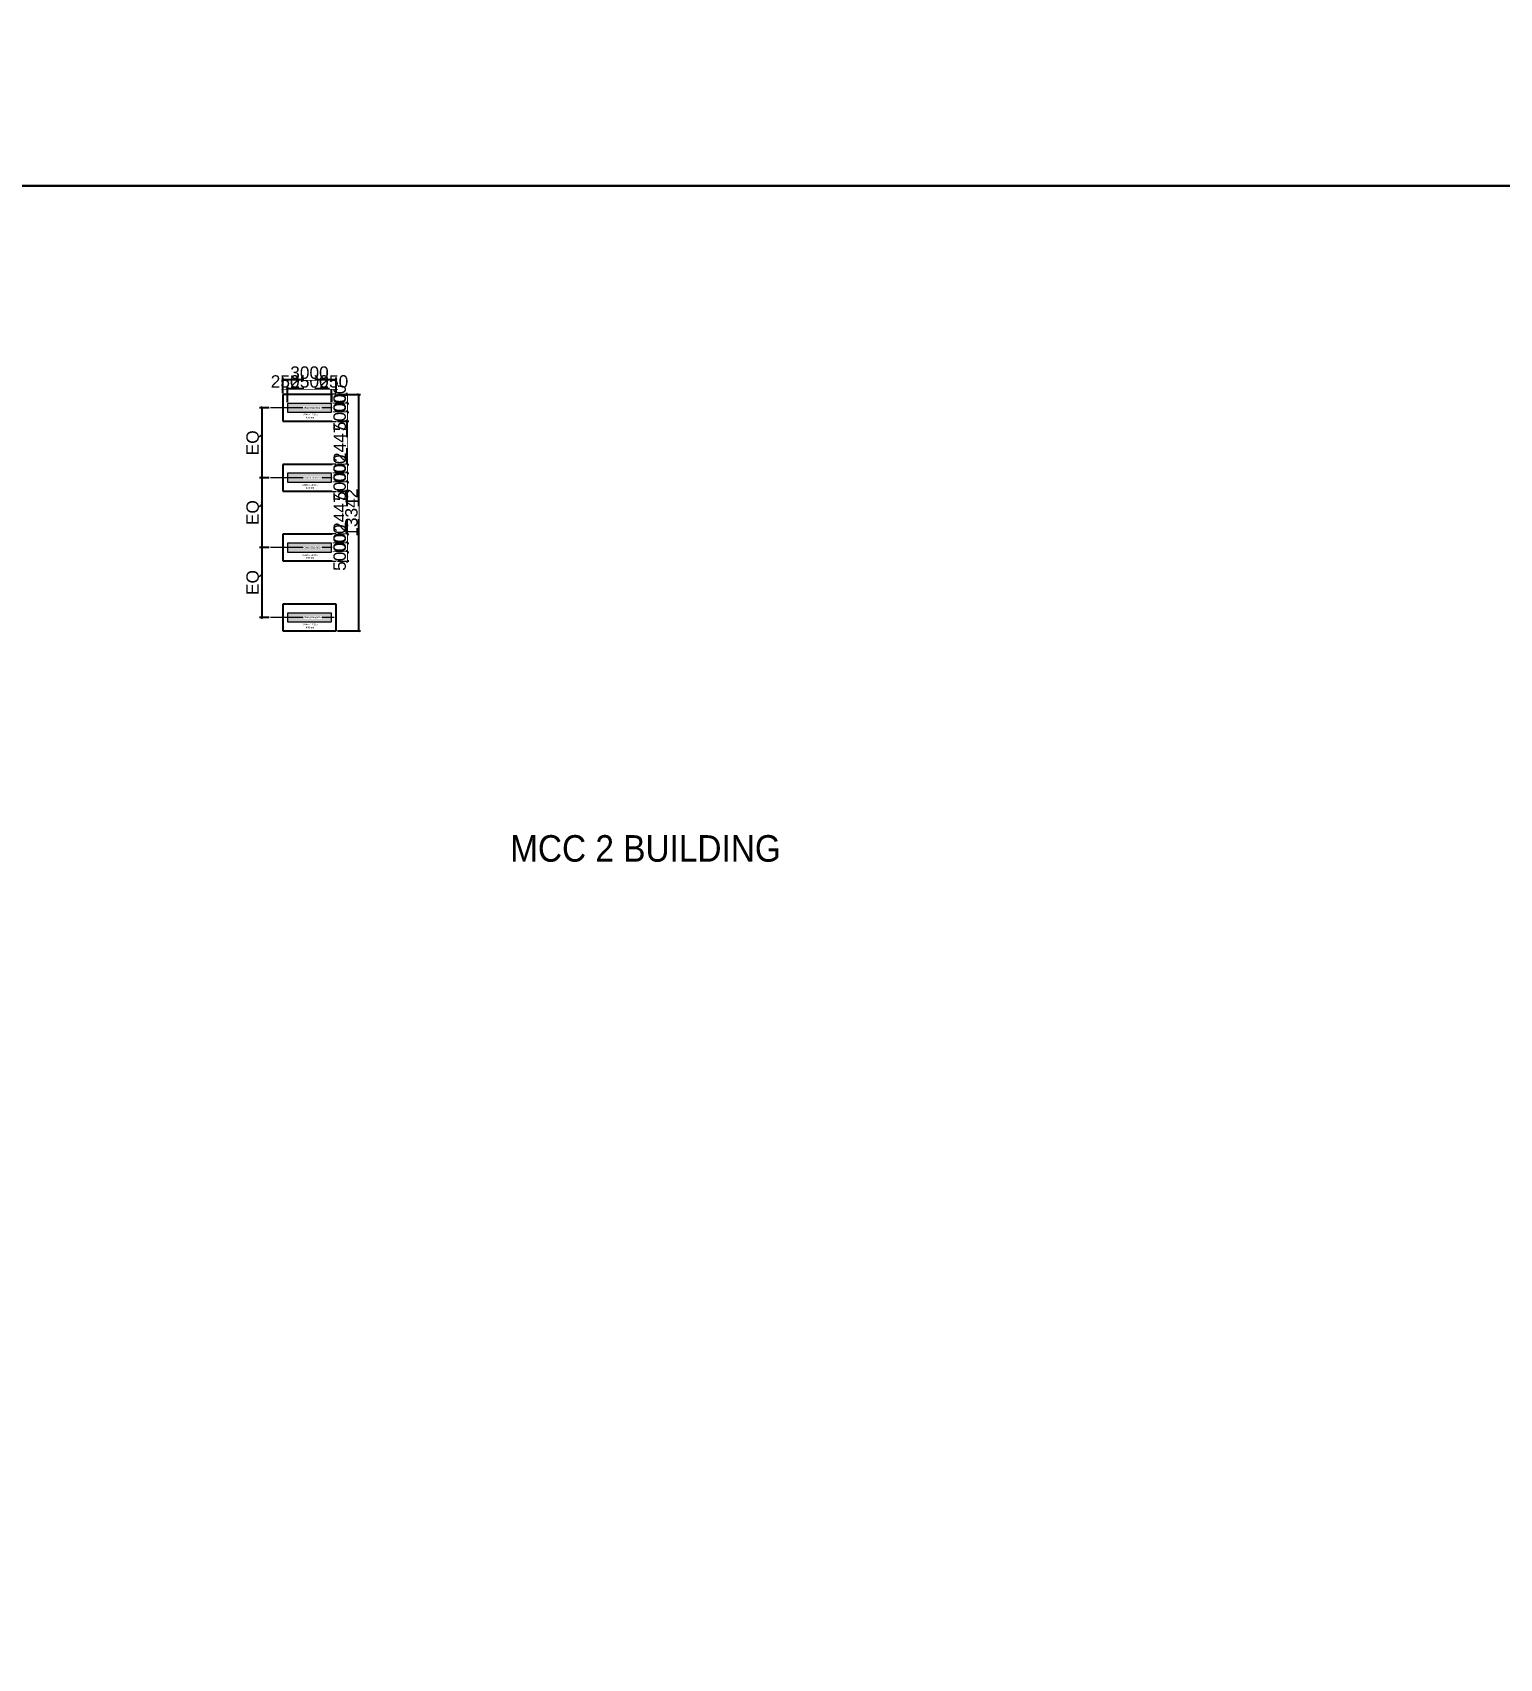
# Model space of a CAD drawing. Header units: millimetres. Extents: x 14826 to 891005, y -311366 to 56117.
# Drawn here: x 252532 to 335421, y -219495 to -127624 of the extents above; entities that cross this region are included whole.
import ezdxf

# ---------------------------------------------------------------- set-up
doc = ezdxf.new("R2010")
doc.units = ezdxf.units.MM
doc.linetypes.add('CENTER', pattern=[50.8, 31.75, -6.35, 6.35, -6.35])
doc.linetypes.add('Dash', pattern=[6.35, 3.175, -3.175])
for name, color, linetype, lineweight in [('A-ANNO-DIMS', 7, 'Continuous', 9), ('A-DETL-CNTR', 7, 'CENTER', 18), ('G-ANNO-TEXT', 7, 'Continuous', 9), ('S-COLS', 7, 'Continuous', 9), ('S-COLS-IDEN', 7, 'Continuous', 9), ('S-FNDN', 7, 'Continuous', 9), ('S-FNDN-IDEN', 7, 'Continuous', 9)]:
    doc.layers.add(name, color=color, linetype=linetype, lineweight=lineweight)
doc.styles.add('Arial Narrow', font='ARIALN.TTF', dxfattribs={"height": 100})
doc.styles.add('Arial_2', font='arial.ttf', dxfattribs={"height": 0.18})
doc.styles.add('Arial_3', font='arial.ttf', dxfattribs={"height": 700})
doc.styles.add('Arial_4', font='arial.ttf', dxfattribs={"width": 0.9, "height": 700})
doc.dimstyles.new('Greene_Arch_tick_-_2_5mm_Arial_1', dxfattribs={"dimscale": 304.8, "dimtxt": 127.532425, "dimasz": 0.328084, "dimexe": 0.393701, "dimexo": 0.246063, "dimgap": 0.123031, "dimtad": 1, "dimdec": 0, "dimzin": 0, "dimdsep": 46, "dimtxsty": 'Arial_3', "dimblk1": 'OBLIQUE', "dimblk2": 'OBLIQUE', "dimsah": 1, "dimcen": 0.09, "dimazin": 0, "dimtfac": 1, "dimtdec": 4, "dimtix": 1, "dimtmove": 0, "dimatfit": 3, "dimfxl": 1, "dimtvp": 1, "dimtfill": 1, "dimtolj": 1, "dimtzin": 0, "dimarcsym": 2})

# ---------------------------------------------------------------- blocks, each defined once
blk = doc.blocks.new('M_Footing-Rectangular - 1800 x 1200 x 450mm-1744-MCC 2')
at = {"layer": 'S-FNDN', "lineweight": 25}
for p, q in [((1500, 750), (-1500, 750)), ((-1500, 750), (-1500, -750)), ((1500, -750), (1500, 750)), ((-1500, -750), (1500, -750))]:
    blk.add_line(p, q, dxfattribs=at)
blk = doc.blocks.new('Concrete-Rectangular-Column - 2500X500X500-332448-MCC 2')
at = {"layer": 'S-COLS', "linetype": 'Dash', "true_color": 0xc0c0c0}
blk.add_hatch(color=9, dxfattribs=at).paths.add_polyline_path([(-1250, -250), (1250, -250), (1250, 250), (-1250, 250)])
at = {"layer": 'S-COLS'}
for p, q in [((1250, 250), (-1250, 250)), ((-1250, 250), (-1250, -250)), ((1250, -250), (1250, 250)), ((-1250, -250), (1250, -250))]:
    blk.add_line(p, q, dxfattribs=at)
blk = doc.blocks.new('_Oblique')
at = {"color": 0, "linetype": 'ByBlock', "lineweight": -2}
blk.add_line((-0.5, -0.5), (0.5, 0.5), dxfattribs=at)
blk = doc.blocks.new('*D202')
at = {"layer": 'A-ANNO-DIMS', "color": 0, "lineweight": -2, "transparency": 16777216}
for p, q in [((269506, -148583), (270403, -148583)), ((269756, -148083), (270403, -148083)), ((270283, -148083), (270283, -147983)), ((270283, -148083), (270283, -148583)), ((270283, -148583), (270283, -148683))]:
    blk.add_line(p, q, dxfattribs=at)
at = {"layer": 'A-ANNO-DIMS', "color": 0, "lineweight": -2, "transparency": 16777216, "xscale": 99.99999999999999, "yscale": 99.99999999999999, "zscale": 99.99999999999999}
for p, rotation in [((270283, -148083), 270), ((270283, -148583), 90)]:
    blk.add_blockref('_Oblique', p, dxfattribs=dict(at, rotation=rotation))
at = {"layer": 'A-ANNO-DIMS', "color": 0, "transparency": 16777216, "insert": (269889, -148333), "char_height": 700, "width": 346.1, "attachment_point": 5, "rotation": 90, "style": 'Arial_3', "bg_fill": 3, "box_fill_scale": 1.1, "bg_fill_color": 256, "bg_fill_true_color": 13158600, "bg_fill_transparency": 0}
blk.add_mtext('\\A1;500', dxfattribs=at)
at = {"layer": 'Defpoints', "color": 0, "transparency": 16777216}
for p in [(269431, -148583), (269681, -148083), (270283, -148583)]:
    blk.add_point(p, dxfattribs=at)
blk = doc.blocks.new('*D203')
at = {"layer": 'A-ANNO-DIMS', "color": 0, "lineweight": -2, "transparency": 16777216}
for p, q in [((269506, -148583), (270403, -148583)), ((270283, -148583), (270283, -148483)), ((270283, -148583), (270283, -149083)), ((269506, -149083), (270403, -149083)), ((270283, -149083), (270283, -149183))]:
    blk.add_line(p, q, dxfattribs=at)
at = {"layer": 'A-ANNO-DIMS', "color": 0, "lineweight": -2, "transparency": 16777216, "xscale": 99.99999999999999, "yscale": 99.99999999999999, "zscale": 99.99999999999999}
for p, rotation in [((270283, -148583), 270), ((270283, -149083), 90)]:
    blk.add_blockref('_Oblique', p, dxfattribs=dict(at, rotation=rotation))
at = {"layer": 'A-ANNO-DIMS', "color": 0, "transparency": 16777216, "insert": (269889, -148833), "char_height": 700, "width": 346.1, "attachment_point": 5, "rotation": 90, "style": 'Arial_3', "bg_fill": 3, "box_fill_scale": 1.1, "bg_fill_color": 256, "bg_fill_true_color": 13158600, "bg_fill_transparency": 0}
blk.add_mtext('\\A1;500', dxfattribs=at)
at = {"layer": 'Defpoints', "color": 0, "transparency": 16777216}
for p in [(269431, -148583), (269431, -149083), (270283, -149083)]:
    blk.add_point(p, dxfattribs=at)
blk = doc.blocks.new('*D204')
at = {"layer": 'A-ANNO-DIMS', "color": 0, "lineweight": -2, "transparency": 16777216}
for p, q in [((269506, -149083), (270403, -149083)), ((269756, -149583), (270403, -149583)), ((270283, -149083), (270283, -148983)), ((270283, -149083), (270283, -149583)), ((270283, -149583), (270283, -149683))]:
    blk.add_line(p, q, dxfattribs=at)
at = {"layer": 'A-ANNO-DIMS', "color": 0, "lineweight": -2, "transparency": 16777216, "xscale": 99.99999999999999, "yscale": 99.99999999999999, "zscale": 99.99999999999999}
for p, rotation in [((270283, -149083), 270), ((270283, -149583), 90)]:
    blk.add_blockref('_Oblique', p, dxfattribs=dict(at, rotation=rotation))
at = {"layer": 'A-ANNO-DIMS', "color": 0, "transparency": 16777216, "insert": (269889, -149333), "char_height": 700, "width": 346.1, "attachment_point": 5, "rotation": 90, "style": 'Arial_3', "bg_fill": 3, "box_fill_scale": 1.1, "bg_fill_color": 256, "bg_fill_true_color": 13158600, "bg_fill_transparency": 0}
blk.add_mtext('\\A1;500', dxfattribs=at)
at = {"layer": 'Defpoints', "color": 0, "transparency": 16777216}
for p in [(269431, -149083), (269681, -149583), (270283, -149583)]:
    blk.add_point(p, dxfattribs=at)
blk = doc.blocks.new('*D205')
at = {"layer": 'A-ANNO-DIMS', "color": 0, "lineweight": -2, "transparency": 16777216}
for p, q in [((269756, -149583), (270403, -149583)), ((270283, -149583), (270283, -152030)), ((269759, -152030), (270403, -152030))]:
    blk.add_line(p, q, dxfattribs=at)
at = {"layer": 'A-ANNO-DIMS', "color": 0, "lineweight": -2, "transparency": 16777216, "xscale": 99.99999999999999, "yscale": 99.99999999999999, "zscale": 99.99999999999999}
for p, rotation in [((270283, -149583), 90), ((270283, -152030), 270)]:
    blk.add_blockref('_Oblique', p, dxfattribs=dict(at, rotation=rotation))
at = {"layer": 'A-ANNO-DIMS', "color": 0, "transparency": 16777216, "insert": (269895, -150807), "char_height": 700, "width": 461.47, "attachment_point": 5, "rotation": 90, "style": 'Arial_3', "bg_fill": 3, "box_fill_scale": 1.1, "bg_fill_color": 256, "bg_fill_true_color": 13158600, "bg_fill_transparency": 0}
blk.add_mtext('\\A1;2447', dxfattribs=at)
at = {"layer": 'Defpoints', "color": 0, "transparency": 16777216}
for p in [(269681, -149583), (269684, -152030), (270283, -152030)]:
    blk.add_point(p, dxfattribs=at)
blk = doc.blocks.new('*D206')
at = {"layer": 'A-ANNO-DIMS', "color": 0, "lineweight": -2, "transparency": 16777216}
for p, q in [((269759, -152030), (270403, -152030)), ((270283, -152030), (270283, -151930)), ((270283, -152030), (270283, -152530)), ((269509, -152530), (270403, -152530)), ((270283, -152530), (270283, -152630))]:
    blk.add_line(p, q, dxfattribs=at)
at = {"layer": 'A-ANNO-DIMS', "color": 0, "lineweight": -2, "transparency": 16777216, "xscale": 99.99999999999999, "yscale": 99.99999999999999, "zscale": 99.99999999999999}
for p, rotation in [((270283, -152030), 270), ((270283, -152530), 90)]:
    blk.add_blockref('_Oblique', p, dxfattribs=dict(at, rotation=rotation))
at = {"layer": 'A-ANNO-DIMS', "color": 0, "transparency": 16777216, "insert": (269889, -152280), "char_height": 700, "width": 346.1, "attachment_point": 5, "rotation": 90, "style": 'Arial_3', "bg_fill": 3, "box_fill_scale": 1.1, "bg_fill_color": 256, "bg_fill_true_color": 13158600, "bg_fill_transparency": 0}
blk.add_mtext('\\A1;500', dxfattribs=at)
at = {"layer": 'Defpoints', "color": 0, "transparency": 16777216}
for p in [(269684, -152030), (269434, -152530), (270283, -152530)]:
    blk.add_point(p, dxfattribs=at)
blk = doc.blocks.new('*D207')
at = {"layer": 'A-ANNO-DIMS', "color": 0, "lineweight": -2, "transparency": 16777216}
for p, q in [((270283, -152530), (270283, -152430)), ((269509, -152530), (270403, -152530)), ((269509, -153030), (270403, -153030)), ((270283, -152530), (270283, -153030)), ((270283, -153030), (270283, -153130))]:
    blk.add_line(p, q, dxfattribs=at)
at = {"layer": 'A-ANNO-DIMS', "color": 0, "lineweight": -2, "transparency": 16777216, "xscale": 99.99999999999999, "yscale": 99.99999999999999, "zscale": 99.99999999999999}
for p, rotation in [((270283, -152530), 270), ((270283, -153030), 90)]:
    blk.add_blockref('_Oblique', p, dxfattribs=dict(at, rotation=rotation))
at = {"layer": 'A-ANNO-DIMS', "color": 0, "transparency": 16777216, "insert": (269889, -152780), "char_height": 700, "width": 346.1, "attachment_point": 5, "rotation": 90, "style": 'Arial_3', "bg_fill": 3, "box_fill_scale": 1.1, "bg_fill_color": 256, "bg_fill_true_color": 13158600, "bg_fill_transparency": 0}
blk.add_mtext('\\A1;500', dxfattribs=at)
at = {"layer": 'Defpoints', "color": 0, "transparency": 16777216}
for p in [(269434, -152530), (269434, -153030), (270283, -153030)]:
    blk.add_point(p, dxfattribs=at)
blk = doc.blocks.new('*D208')
at = {"layer": 'A-ANNO-DIMS', "color": 0, "lineweight": -2, "transparency": 16777216}
for p, q in [((269509, -153030), (270403, -153030)), ((270283, -153030), (270283, -152930)), ((270283, -153030), (270283, -153530)), ((269759, -153530), (270403, -153530)), ((270283, -153530), (270283, -153630))]:
    blk.add_line(p, q, dxfattribs=at)
at = {"layer": 'A-ANNO-DIMS', "color": 0, "lineweight": -2, "transparency": 16777216, "xscale": 99.99999999999999, "yscale": 99.99999999999999, "zscale": 99.99999999999999}
for p, rotation in [((270283, -153030), 270), ((270283, -153530), 90)]:
    blk.add_blockref('_Oblique', p, dxfattribs=dict(at, rotation=rotation))
at = {"layer": 'A-ANNO-DIMS', "color": 0, "transparency": 16777216, "insert": (269889, -153280), "char_height": 700, "width": 346.1, "attachment_point": 5, "rotation": 90, "style": 'Arial_3', "bg_fill": 3, "box_fill_scale": 1.1, "bg_fill_color": 256, "bg_fill_true_color": 13158600, "bg_fill_transparency": 0}
blk.add_mtext('\\A1;500', dxfattribs=at)
at = {"layer": 'Defpoints', "color": 0, "transparency": 16777216}
for p in [(269434, -153030), (269684, -153530), (270283, -153530)]:
    blk.add_point(p, dxfattribs=at)
blk = doc.blocks.new('*D209')
at = {"layer": 'A-ANNO-DIMS', "color": 0, "lineweight": -2, "transparency": 16777216}
for p, q in [((269759, -153530), (270403, -153530)), ((270283, -153530), (270283, -155978)), ((269759, -155978), (270403, -155978))]:
    blk.add_line(p, q, dxfattribs=at)
at = {"layer": 'A-ANNO-DIMS', "color": 0, "lineweight": -2, "transparency": 16777216, "xscale": 99.99999999999999, "yscale": 99.99999999999999, "zscale": 99.99999999999999}
for p, rotation in [((270283, -153530), 90), ((270283, -155978), 270)]:
    blk.add_blockref('_Oblique', p, dxfattribs=dict(at, rotation=rotation))
at = {"layer": 'A-ANNO-DIMS', "color": 0, "transparency": 16777216, "insert": (269895, -154754), "char_height": 700, "width": 461.47, "attachment_point": 5, "rotation": 90, "style": 'Arial_3', "bg_fill": 3, "box_fill_scale": 1.1, "bg_fill_color": 256, "bg_fill_true_color": 13158600, "bg_fill_transparency": 0}
blk.add_mtext('\\A1;2447', dxfattribs=at)
at = {"layer": 'Defpoints', "color": 0, "transparency": 16777216}
for p in [(269684, -153530), (269684, -155978), (270283, -155978)]:
    blk.add_point(p, dxfattribs=at)
blk = doc.blocks.new('*D210')
at = {"layer": 'A-ANNO-DIMS', "color": 0, "lineweight": -2, "transparency": 16777216}
for p, q in [((269759, -155978), (270403, -155978)), ((270283, -155978), (270283, -155878)), ((270283, -155978), (270283, -156478)), ((269509, -156478), (270403, -156478)), ((270283, -156478), (270283, -156578))]:
    blk.add_line(p, q, dxfattribs=at)
at = {"layer": 'A-ANNO-DIMS', "color": 0, "lineweight": -2, "transparency": 16777216, "xscale": 99.99999999999999, "yscale": 99.99999999999999, "zscale": 99.99999999999999}
for p, rotation in [((270283, -155978), 270), ((270283, -156478), 90)]:
    blk.add_blockref('_Oblique', p, dxfattribs=dict(at, rotation=rotation))
at = {"layer": 'A-ANNO-DIMS', "color": 0, "transparency": 16777216, "insert": (269889, -156228), "char_height": 700, "width": 346.1, "attachment_point": 5, "rotation": 90, "style": 'Arial_3', "bg_fill": 3, "box_fill_scale": 1.1, "bg_fill_color": 256, "bg_fill_true_color": 13158600, "bg_fill_transparency": 0}
blk.add_mtext('\\A1;500', dxfattribs=at)
at = {"layer": 'Defpoints', "color": 0, "transparency": 16777216}
for p in [(269684, -155978), (269434, -156478), (270283, -156478)]:
    blk.add_point(p, dxfattribs=at)
blk = doc.blocks.new('*D211')
at = {"layer": 'A-ANNO-DIMS', "color": 0, "lineweight": -2, "transparency": 16777216}
for p, q in [((269509, -156478), (270403, -156478)), ((269509, -156978), (270403, -156978)), ((270283, -156478), (270283, -156378)), ((270283, -156478), (270283, -156978)), ((270283, -156978), (270283, -157078))]:
    blk.add_line(p, q, dxfattribs=at)
at = {"layer": 'A-ANNO-DIMS', "color": 0, "lineweight": -2, "transparency": 16777216, "xscale": 99.99999999999999, "yscale": 99.99999999999999, "zscale": 99.99999999999999}
for p, rotation in [((270283, -156478), 270), ((270283, -156978), 90)]:
    blk.add_blockref('_Oblique', p, dxfattribs=dict(at, rotation=rotation))
at = {"layer": 'A-ANNO-DIMS', "color": 0, "transparency": 16777216, "insert": (269889, -156728), "char_height": 700, "width": 346.1, "attachment_point": 5, "rotation": 90, "style": 'Arial_3', "bg_fill": 3, "box_fill_scale": 1.1, "bg_fill_color": 256, "bg_fill_true_color": 13158600, "bg_fill_transparency": 0}
blk.add_mtext('\\A1;500', dxfattribs=at)
at = {"layer": 'Defpoints', "color": 0, "transparency": 16777216}
for p in [(269434, -156478), (269434, -156978), (270283, -156978)]:
    blk.add_point(p, dxfattribs=at)
blk = doc.blocks.new('*D212')
at = {"layer": 'A-ANNO-DIMS', "color": 0, "lineweight": -2, "transparency": 16777216}
for p, q in [((269509, -156978), (270403, -156978)), ((270283, -156978), (270283, -156878)), ((270283, -156978), (270283, -157478)), ((269759, -157478), (270403, -157478)), ((270283, -157478), (270283, -157578))]:
    blk.add_line(p, q, dxfattribs=at)
at = {"layer": 'A-ANNO-DIMS', "color": 0, "lineweight": -2, "transparency": 16777216, "xscale": 99.99999999999999, "yscale": 99.99999999999999, "zscale": 99.99999999999999}
for p, rotation in [((270283, -156978), 270), ((270283, -157478), 90)]:
    blk.add_blockref('_Oblique', p, dxfattribs=dict(at, rotation=rotation))
at = {"layer": 'A-ANNO-DIMS', "color": 0, "transparency": 16777216, "insert": (269889, -157228), "char_height": 700, "width": 346.1, "attachment_point": 5, "rotation": 90, "style": 'Arial_3', "bg_fill": 3, "box_fill_scale": 1.1, "bg_fill_color": 256, "bg_fill_true_color": 13158600, "bg_fill_transparency": 0}
blk.add_mtext('\\A1;500', dxfattribs=at)
at = {"layer": 'Defpoints', "color": 0, "transparency": 16777216}
for p in [(269434, -156978), (269684, -157478), (270283, -157478)]:
    blk.add_point(p, dxfattribs=at)
blk = doc.blocks.new('*D213')
at = {"layer": 'A-ANNO-DIMS', "color": 0, "lineweight": -2, "transparency": 16777216}
for p, q in [((269756, -148083), (271069, -148083)), ((270949, -148083), (270949, -161425)), ((269759, -161425), (271069, -161425))]:
    blk.add_line(p, q, dxfattribs=at)
at = {"layer": 'Defpoints', "color": 0, "transparency": 16777216}
for p in [(269681, -148083), (269684, -161425), (270949, -161425)]:
    blk.add_point(p, dxfattribs=at)
at = {"layer": 'A-ANNO-DIMS', "color": 0, "lineweight": -2, "transparency": 16777216, "xscale": 99.99999999999999, "yscale": 99.99999999999999, "zscale": 99.99999999999999}
for p, rotation in [((270949, -148083), 90), ((270949, -161425), 270)]:
    blk.add_blockref('_Oblique', p, dxfattribs=dict(at, rotation=rotation))
at = {"layer": 'A-ANNO-DIMS', "color": 0, "transparency": 16777216, "insert": (270554, -154754), "char_height": 700, "width": 576.84, "attachment_point": 5, "rotation": 90, "style": 'Arial_3', "bg_fill": 3, "box_fill_scale": 1.1, "bg_fill_color": 256, "bg_fill_true_color": 13158600, "bg_fill_transparency": 0}
blk.add_mtext('\\A1;13342', dxfattribs=at)
blk = doc.blocks.new('*D214')
at = {"layer": 'A-ANNO-DIMS', "color": 0, "lineweight": -2, "transparency": 16777216}
for p, q in [((265908, -148833), (265364, -148833)), ((265484, -148833), (265484, -152780)), ((265908, -152780), (265364, -152780))]:
    blk.add_line(p, q, dxfattribs=at)
at = {"layer": 'Defpoints', "color": 0, "transparency": 16777216}
for p in [(265983, -148833), (265484, -152780), (265983, -152780)]:
    blk.add_point(p, dxfattribs=at)
at = {"layer": 'A-ANNO-DIMS', "color": 0, "lineweight": -2, "transparency": 16777216, "xscale": 99.99999999999999, "yscale": 99.99999999999999, "zscale": 99.99999999999999}
for p, rotation in [((265484, -148833), 90), ((265484, -152780), 270)]:
    blk.add_blockref('_Oblique', p, dxfattribs=dict(at, rotation=rotation))
at = {"layer": 'A-ANNO-DIMS', "color": 0, "transparency": 16777216, "insert": (265063, -150807), "char_height": 700, "width": 301.37, "attachment_point": 5, "rotation": 90, "style": 'Arial_3', "bg_fill": 3, "box_fill_scale": 1.1, "bg_fill_color": 256, "bg_fill_true_color": 13158600, "bg_fill_transparency": 0}
blk.add_mtext('\\A1;EQ', dxfattribs=at)
blk = doc.blocks.new('*D215')
at = {"layer": 'A-ANNO-DIMS', "color": 0, "lineweight": -2, "transparency": 16777216}
for p, q in [((265908, -152780), (265364, -152780)), ((265484, -152780), (265484, -156728)), ((265908, -156728), (265364, -156728))]:
    blk.add_line(p, q, dxfattribs=at)
at = {"layer": 'Defpoints', "color": 0, "transparency": 16777216}
for p in [(265983, -152780), (265484, -156728), (265983, -156728)]:
    blk.add_point(p, dxfattribs=at)
at = {"layer": 'A-ANNO-DIMS', "color": 0, "lineweight": -2, "transparency": 16777216, "xscale": 99.99999999999999, "yscale": 99.99999999999999, "zscale": 99.99999999999999}
for p, rotation in [((265484, -152780), 90), ((265484, -156728), 270)]:
    blk.add_blockref('_Oblique', p, dxfattribs=dict(at, rotation=rotation))
at = {"layer": 'A-ANNO-DIMS', "color": 0, "transparency": 16777216, "insert": (265063, -154754), "char_height": 700, "width": 301.37, "attachment_point": 5, "rotation": 90, "style": 'Arial_3', "bg_fill": 3, "box_fill_scale": 1.1, "bg_fill_color": 256, "bg_fill_true_color": 13158600, "bg_fill_transparency": 0}
blk.add_mtext('\\A1;EQ', dxfattribs=at)
blk = doc.blocks.new('*D216')
at = {"layer": 'A-ANNO-DIMS', "color": 0, "lineweight": -2, "transparency": 16777216}
for p, q in [((265908, -156728), (265364, -156728)), ((265484, -156728), (265484, -160675)), ((265908, -160675), (265364, -160675))]:
    blk.add_line(p, q, dxfattribs=at)
at = {"layer": 'Defpoints', "color": 0, "transparency": 16777216}
for p in [(265983, -156728), (265484, -160675), (265983, -160675)]:
    blk.add_point(p, dxfattribs=at)
at = {"layer": 'A-ANNO-DIMS', "color": 0, "lineweight": -2, "transparency": 16777216, "xscale": 99.99999999999999, "yscale": 99.99999999999999, "zscale": 99.99999999999999}
for p, rotation in [((265484, -156728), 90), ((265484, -160675), 270)]:
    blk.add_blockref('_Oblique', p, dxfattribs=dict(at, rotation=rotation))
at = {"layer": 'A-ANNO-DIMS', "color": 0, "transparency": 16777216, "insert": (265063, -158701), "char_height": 700, "width": 301.37, "attachment_point": 5, "rotation": 90, "style": 'Arial_3', "bg_fill": 3, "box_fill_scale": 1.1, "bg_fill_color": 256, "bg_fill_true_color": 13158600, "bg_fill_transparency": 0}
blk.add_mtext('\\A1;EQ', dxfattribs=at)
blk = doc.blocks.new('*D217')
at = {"layer": 'A-ANNO-DIMS', "color": 0, "lineweight": -2, "transparency": 16777216}
for p, q in [((266681, -147738), (266581, -147738)), ((266681, -148008), (266681, -147618)), ((266681, -147738), (266931, -147738)), ((266931, -148508), (266931, -147618)), ((266931, -147738), (267031, -147738))]:
    blk.add_line(p, q, dxfattribs=at)
at = {"layer": 'Defpoints', "color": 0, "transparency": 16777216}
blk.add_point((266931, -148583), dxfattribs=at)
at = {"layer": 'A-ANNO-DIMS', "color": 0, "lineweight": -2, "transparency": 16777216, "xscale": 99.99999999999999, "yscale": 99.99999999999999, "zscale": 99.99999999999999}
blk.add_blockref('_Oblique', (266681, -147738), dxfattribs=at)
at = {"layer": 'A-ANNO-DIMS', "color": 0, "lineweight": -2, "transparency": 16777216, "xscale": 99.99999999999999, "yscale": 99.99999999999999, "zscale": 99.99999999999999, "rotation": 180}
blk.add_blockref('_Oblique', (266931, -147738), dxfattribs=at)
at = {"layer": 'A-ANNO-DIMS', "color": 0, "transparency": 16777216, "insert": (266806, -147343), "char_height": 700, "width": 346.1, "attachment_point": 5, "style": 'Arial_3', "bg_fill": 3, "box_fill_scale": 1.1, "bg_fill_color": 256, "bg_fill_true_color": 13158600, "bg_fill_transparency": 0}
blk.add_mtext('\\A1;250', dxfattribs=at)
at = {"layer": 'Defpoints', "color": 0, "transparency": 16777216}
for p in [(266931, -147738), (266681, -148083)]:
    blk.add_point(p, dxfattribs=at)
blk = doc.blocks.new('*D218')
at = {"layer": 'A-ANNO-DIMS', "color": 0, "lineweight": -2, "transparency": 16777216}
for p, q in [((266931, -148508), (266931, -147618)), ((266931, -147738), (269431, -147738)), ((269431, -148508), (269431, -147618))]:
    blk.add_line(p, q, dxfattribs=at)
at = {"layer": 'Defpoints', "color": 0, "transparency": 16777216}
for p in [(266931, -148583), (269431, -148583)]:
    blk.add_point(p, dxfattribs=at)
at = {"layer": 'A-ANNO-DIMS', "color": 0, "lineweight": -2, "transparency": 16777216, "xscale": 99.99999999999999, "yscale": 99.99999999999999, "zscale": 99.99999999999999, "rotation": 180}
blk.add_blockref('_Oblique', (266931, -147738), dxfattribs=at)
at = {"layer": 'A-ANNO-DIMS', "color": 0, "lineweight": -2, "transparency": 16777216, "xscale": 99.99999999999999, "yscale": 99.99999999999999, "zscale": 99.99999999999999}
blk.add_blockref('_Oblique', (269431, -147738), dxfattribs=at)
at = {"layer": 'A-ANNO-DIMS', "color": 0, "transparency": 16777216, "insert": (268181, -147343), "char_height": 700, "width": 461.47, "attachment_point": 5, "style": 'Arial_3', "bg_fill": 3, "box_fill_scale": 1.1, "bg_fill_color": 256, "bg_fill_true_color": 13158600, "bg_fill_transparency": 0}
blk.add_mtext('\\A1;2500', dxfattribs=at)
at = {"layer": 'Defpoints', "color": 0, "transparency": 16777216}
blk.add_point((269431, -147738), dxfattribs=at)
blk = doc.blocks.new('*D219')
at = {"layer": 'A-ANNO-DIMS', "color": 0, "lineweight": -2, "transparency": 16777216}
for p, q in [((269431, -147738), (269331, -147738)), ((269431, -148508), (269431, -147618)), ((269431, -147738), (269681, -147738)), ((269681, -148008), (269681, -147618)), ((269681, -147738), (269781, -147738))]:
    blk.add_line(p, q, dxfattribs=at)
at = {"layer": 'Defpoints', "color": 0, "transparency": 16777216}
blk.add_point((269431, -148583), dxfattribs=at)
at = {"layer": 'A-ANNO-DIMS', "color": 0, "lineweight": -2, "transparency": 16777216, "xscale": 99.99999999999999, "yscale": 99.99999999999999, "zscale": 99.99999999999999}
blk.add_blockref('_Oblique', (269431, -147738), dxfattribs=at)
at = {"layer": 'A-ANNO-DIMS', "color": 0, "lineweight": -2, "transparency": 16777216, "xscale": 99.99999999999999, "yscale": 99.99999999999999, "zscale": 99.99999999999999, "rotation": 180}
blk.add_blockref('_Oblique', (269681, -147738), dxfattribs=at)
at = {"layer": 'A-ANNO-DIMS', "color": 0, "transparency": 16777216, "insert": (269556, -147343), "char_height": 700, "width": 346.1, "attachment_point": 5, "style": 'Arial_3', "bg_fill": 3, "box_fill_scale": 1.1, "bg_fill_color": 256, "bg_fill_true_color": 13158600, "bg_fill_transparency": 0}
blk.add_mtext('\\A1;250', dxfattribs=at)
at = {"layer": 'Defpoints', "color": 0, "transparency": 16777216}
for p in [(269681, -147738), (269681, -148083)]:
    blk.add_point(p, dxfattribs=at)
blk = doc.blocks.new('*D220')
at = {"layer": 'A-ANNO-DIMS', "color": 0, "lineweight": -2, "transparency": 16777216}
for p, q in [((266681, -148008), (266681, -147118)), ((266681, -147238), (269681, -147238)), ((269681, -148008), (269681, -147118))]:
    blk.add_line(p, q, dxfattribs=at)
at = {"layer": 'Defpoints', "color": 0, "transparency": 16777216}
for p in [(266681, -148083), (269681, -148083)]:
    blk.add_point(p, dxfattribs=at)
at = {"layer": 'A-ANNO-DIMS', "color": 0, "lineweight": -2, "transparency": 16777216, "xscale": 99.99999999999999, "yscale": 99.99999999999999, "zscale": 99.99999999999999, "rotation": 180}
blk.add_blockref('_Oblique', (266681, -147238), dxfattribs=at)
at = {"layer": 'A-ANNO-DIMS', "color": 0, "lineweight": -2, "transparency": 16777216, "xscale": 99.99999999999999, "yscale": 99.99999999999999, "zscale": 99.99999999999999}
blk.add_blockref('_Oblique', (269681, -147238), dxfattribs=at)
at = {"layer": 'A-ANNO-DIMS', "color": 0, "transparency": 16777216, "insert": (268181, -146843), "char_height": 700, "width": 461.47, "attachment_point": 5, "style": 'Arial_3', "bg_fill": 3, "box_fill_scale": 1.1, "bg_fill_color": 256, "bg_fill_true_color": 13158600, "bg_fill_transparency": 0}
blk.add_mtext('\\A1;3000', dxfattribs=at)
at = {"layer": 'Defpoints', "color": 0, "transparency": 16777216}
blk.add_point((269681, -147238), dxfattribs=at)

msp = doc.modelspace()

# ---------------------------------------------------------------- linework, layer by layer
at = {"color": 1}
msp.add_lwpolyline([(369879.79872, -48744.0032), (239598.53327, -48744.0032), (239598.53327, -136284.53271), (369879.79872, -136284.53271)], close=True, dxfattribs=at)
at = {"layer": 'A-DETL-CNTR'}
for p, q in [((269583.39203, -148833.16927), (265983.39203, -148833.16927)), ((269583.39203, -152780.49193), (265983.39203, -152780.49193)), ((269583.39203, -156727.81458), (265983.39203, -156727.81458)), ((269583.39203, -160675.13724), (265983.39203, -160675.13724))]:
    msp.add_line(p, q, dxfattribs=at)

# ---------------------------------------------------------------- block references
at = {"layer": 'S-COLS'}
for p in [(268180.93453, -148833.16927), (268183.63204, -152780.49193), (268183.63204, -156727.81458), (268183.63204, -160675.13724)]:
    msp.add_blockref('Concrete-Rectangular-Column - 2500X500X500-332448-MCC 2', p, dxfattribs=at)
at = {"layer": 'S-FNDN', "lineweight": 25, "rotation": 180}
for p in [(268180.93453, -148833.16927), (268183.63204, -152780.49193), (268183.63204, -156727.81458), (268183.63204, -160675.13724)]:
    msp.add_blockref('M_Footing-Rectangular - 1800 x 1200 x 450mm-1744-MCC 2', p, dxfattribs=at)

# ---------------------------------------------------------------- texts
at = {"layer": 'S-FNDN-IDEN', "char_height": 100, "attachment_point": 1, "style": 'Arial_2'}
for s, insert, width in [('1800 x 1200 x', (267771.17773, -149160.75009), 1090.295), ('450mm', (267982.84439, -149322.80738), 577.215), ('1800 x 1200 x', (267771.17773, -157098.44393), 1090.295), ('450mm', (267982.84439, -157260.50122), 577.215), ('1800 x 1200 x', (267771.17773, -161023.62719), 1090.295), ('450mm', (267982.84439, -161185.68448), 577.215)]:
    msp.add_mtext(s, dxfattribs=dict(at, insert=insert, width=width))

# ---------------------------------------------------------------- next in the draw order: texts
at = {"layer": 'S-COLS-IDEN', "char_height": 100, "width": 994.0925, "attachment_point": 1, "style": 'Arial Narrow', "bg_fill": 3, "box_fill_scale": 1.25, "bg_fill_color": 256, "bg_fill_true_color": 13158600, "bg_fill_transparency": 0}
for insert in [(267847.98021, -148788.39103), (267850.67773, -152735.71368), (267850.67773, -156683.03634), (267850.67773, -160630.359)]:
    msp.add_mtext('2500X500X500', dxfattribs=dict(at, insert=insert))

# ---------------------------------------------------------------- next in the draw order: dimensions: what is measured, and where the dimension line sits
at = {"layer": 'A-ANNO-DIMS'}
dim = msp.add_linear_dim(base=(270283.43993, -148583.16927), p1=(269680.93453, -148083.16927), p2=(269430.93453, -148583.16927), angle=90, dimstyle='Greene_Arch_tick_-_2_5mm_Arial_1', override={"dimpost": '<>', "dimfxl": 559.016994}, dxfattribs=at)
dim.commit()
dim.dimension.update_dxf_attribs({"geometry": '*D202', "text_midpoint": (269888.53883, -148333.16927)})
dim = msp.add_linear_dim(base=(265484.03059, -152780.49193), p1=(265983.39203, -148833.16927), p2=(265983.39203, -152780.49193), angle=90, text='EQ', dimstyle='Greene_Arch_tick_-_2_5mm_Arial_1', override={"dimpost": '<>', "dimfxl": 3947.322656}, dxfattribs=at)
dim.commit()
dim.dimension.update_dxf_attribs({"geometry": '*D214', "text_midpoint": (265063.10631, -150806.8306)})

# ---------------------------------------------------------------- next in the draw order: texts
at = {"layer": 'S-FNDN-IDEN', "char_height": 100, "attachment_point": 1, "style": 'Arial_2'}
for s, insert, width in [('1800 x 1200 x', (267771.17773, -153139.42499), 1090.295), ('450mm', (267982.84439, -153301.48228), 577.215)]:
    msp.add_mtext(s, dxfattribs=dict(at, insert=insert, width=width))

# ---------------------------------------------------------------- next in the draw order: dimensions: what is measured, and where the dimension line sits
at = {"layer": 'A-ANNO-DIMS'}
dim = msp.add_linear_dim(base=(266930.93453, -147738.39361), p1=(266680.93453, -148083.16927), p2=(266930.93453, -148583.16927), dimstyle='Greene_Arch_tick_-_2_5mm_Arial_1', override={"dimpost": '<>', "dimfxl": 559.016994}, dxfattribs=at)
dim.commit()
dim.dimension.update_dxf_attribs({"geometry": '*D217', "text_midpoint": (266805.93453, -147343.49252)})
dim = msp.add_linear_dim(base=(270283.43993, -149083.16927), p1=(269430.93453, -148583.16927), p2=(269430.93453, -149083.16927), angle=90, dimstyle='Greene_Arch_tick_-_2_5mm_Arial_1', override={"dimpost": '<>', "dimfxl": 500}, dxfattribs=at)
dim.commit()
dim.dimension.update_dxf_attribs({"geometry": '*D203', "text_midpoint": (269888.53883, -148833.16927)})
dim = msp.add_linear_dim(base=(265484.03059, -156727.81458), p1=(265983.39203, -152780.49193), p2=(265983.39203, -156727.81458), angle=90, text='EQ', dimstyle='Greene_Arch_tick_-_2_5mm_Arial_1', override={"dimpost": '<>', "dimfxl": 3947.322656}, dxfattribs=at)
dim.commit()
dim.dimension.update_dxf_attribs({"geometry": '*D215', "text_midpoint": (265063.10631, -154754.15326)})

# ---------------------------------------------------------------- next in the draw order: dimensions: what is measured, and where the dimension line sits
dim = msp.add_linear_dim(base=(270283.43993, -149583.16927), p1=(269430.93453, -149083.16927), p2=(269680.93453, -149583.16927), angle=90, dimstyle='Greene_Arch_tick_-_2_5mm_Arial_1', override={"dimpost": '<>', "dimfxl": 559.016994}, dxfattribs=at)
dim.commit()
dim.dimension.update_dxf_attribs({"geometry": '*D204', "text_midpoint": (269888.53883, -149333.16927)})
dim = msp.add_linear_dim(base=(265484.03059, -160675.13724), p1=(265983.39203, -156727.81458), p2=(265983.39203, -160675.13724), angle=90, text='EQ', dimstyle='Greene_Arch_tick_-_2_5mm_Arial_1', override={"dimpost": '<>', "dimfxl": 3947.322656}, dxfattribs=at)
dim.commit()
dim.dimension.update_dxf_attribs({"geometry": '*D216', "text_midpoint": (265063.10631, -158701.47591)})

# ---------------------------------------------------------------- next in the draw order: dimensions: what is measured, and where the dimension line sits
dim = msp.add_linear_dim(base=(270283.43993, -152030.49193), p1=(269680.93453, -149583.16927), p2=(269683.63204, -152030.49193), angle=90, dimstyle='Greene_Arch_tick_-_2_5mm_Arial_1', override={"dimpost": '<>', "dimfxl": 2447.324142}, dxfattribs=at)
dim.commit()
dim.dimension.update_dxf_attribs({"geometry": '*D205', "text_midpoint": (269894.50746, -150806.8306)})

# ---------------------------------------------------------------- next in the draw order: dimensions: what is measured, and where the dimension line sits
dim = msp.add_linear_dim(base=(270283.43993, -152530.49193), p1=(269683.63204, -152030.49193), p2=(269433.63204, -152530.49193), angle=90, dimstyle='Greene_Arch_tick_-_2_5mm_Arial_1', override={"dimpost": '<>', "dimfxl": 559.016994}, dxfattribs=at)
dim.commit()
dim.dimension.update_dxf_attribs({"geometry": '*D206', "text_midpoint": (269888.53883, -152280.49193)})

# ---------------------------------------------------------------- next in the draw order: dimensions: what is measured, and where the dimension line sits
dim = msp.add_linear_dim(base=(270283.43993, -153030.49193), p1=(269433.63204, -152530.49193), p2=(269433.63204, -153030.49193), angle=90, dimstyle='Greene_Arch_tick_-_2_5mm_Arial_1', override={"dimpost": '<>', "dimfxl": 500}, dxfattribs=at)
dim.commit()
dim.dimension.update_dxf_attribs({"geometry": '*D207', "text_midpoint": (269888.53883, -152780.49193)})

# ---------------------------------------------------------------- next in the draw order: dimensions: what is measured, and where the dimension line sits
dim = msp.add_linear_dim(base=(270283.43993, -153530.49193), p1=(269433.63204, -153030.49193), p2=(269683.63204, -153530.49193), angle=90, dimstyle='Greene_Arch_tick_-_2_5mm_Arial_1', override={"dimpost": '<>', "dimfxl": 559.016994}, dxfattribs=at)
dim.commit()
dim.dimension.update_dxf_attribs({"geometry": '*D208', "text_midpoint": (269888.53883, -153280.49193)})

# ---------------------------------------------------------------- next in the draw order: dimensions: what is measured, and where the dimension line sits
dim = msp.add_linear_dim(base=(270283.43993, -155977.81458), p1=(269683.63204, -153530.49193), p2=(269683.63204, -155977.81458), angle=90, dimstyle='Greene_Arch_tick_-_2_5mm_Arial_1', override={"dimpost": '<>', "dimfxl": 2447.322656}, dxfattribs=at)
dim.commit()
dim.dimension.update_dxf_attribs({"geometry": '*D209', "text_midpoint": (269894.50746, -154754.15326)})

# ---------------------------------------------------------------- next in the draw order: dimensions: what is measured, and where the dimension line sits
dim = msp.add_linear_dim(base=(270283.43993, -156477.81458), p1=(269683.63204, -155977.81458), p2=(269433.63204, -156477.81458), angle=90, dimstyle='Greene_Arch_tick_-_2_5mm_Arial_1', override={"dimpost": '<>', "dimfxl": 559.016994}, dxfattribs=at)
dim.commit()
dim.dimension.update_dxf_attribs({"geometry": '*D210', "text_midpoint": (269888.53883, -156227.81458)})

# ---------------------------------------------------------------- next in the draw order: dimensions: what is measured, and where the dimension line sits
dim = msp.add_linear_dim(base=(270283.43993, -156977.81458), p1=(269433.63204, -156477.81458), p2=(269433.63204, -156977.81458), angle=90, dimstyle='Greene_Arch_tick_-_2_5mm_Arial_1', override={"dimpost": '<>', "dimfxl": 500}, dxfattribs=at)
dim.commit()
dim.dimension.update_dxf_attribs({"geometry": '*D211', "text_midpoint": (269888.53883, -156727.81458)})

# ---------------------------------------------------------------- next in the draw order: dimensions: what is measured, and where the dimension line sits
dim = msp.add_linear_dim(base=(270283.43993, -157477.81458), p1=(269433.63204, -156977.81458), p2=(269683.63204, -157477.81458), angle=90, dimstyle='Greene_Arch_tick_-_2_5mm_Arial_1', override={"dimpost": '<>', "dimfxl": 559.016994}, dxfattribs=at)
dim.commit()
dim.dimension.update_dxf_attribs({"geometry": '*D212', "text_midpoint": (269888.53883, -157227.81458)})

# ---------------------------------------------------------------- next in the draw order: dimensions: what is measured, and where the dimension line sits
dim = msp.add_linear_dim(base=(270948.99507, -161425.13724), p1=(269680.93453, -148083.16927), p2=(269683.63204, -161425.13724), angle=90, dimstyle='Greene_Arch_tick_-_2_5mm_Arial_1', override={"dimpost": '<>', "dimfxl": 13341.96824}, dxfattribs=at)
dim.commit()
dim.dimension.update_dxf_attribs({"geometry": '*D213', "text_midpoint": (270553.85523, -154754.15326)})

# ---------------------------------------------------------------- next in the draw order: dimensions: what is measured, and where the dimension line sits
dim = msp.add_linear_dim(base=(269430.93453, -147738.39361), p1=(266930.93453, -148583.16927), p2=(269430.93453, -148583.16927), dimstyle='Greene_Arch_tick_-_2_5mm_Arial_1', override={"dimpost": '<>', "dimfxl": 2500}, dxfattribs=at)
dim.commit()
dim.dimension.update_dxf_attribs({"geometry": '*D218', "text_midpoint": (268180.93453, -147343.49252)})

# ---------------------------------------------------------------- next in the draw order: dimensions: what is measured, and where the dimension line sits
dim = msp.add_linear_dim(base=(269680.93453, -147738.39361), p1=(269430.93453, -148583.16927), p2=(269680.93453, -148083.16927), dimstyle='Greene_Arch_tick_-_2_5mm_Arial_1', override={"dimpost": '<>', "dimfxl": 559.016994}, dxfattribs=at)
dim.commit()
dim.dimension.update_dxf_attribs({"geometry": '*D219', "text_midpoint": (269555.93453, -147343.49252)})

# ---------------------------------------------------------------- next in the draw order: dimensions: what is measured, and where the dimension line sits
dim = msp.add_linear_dim(base=(269680.93453, -147238.39361), p1=(266680.93453, -148083.16927), p2=(269680.93453, -148083.16927), dimstyle='Greene_Arch_tick_-_2_5mm_Arial_1', override={"dimpost": '<>', "dimfxl": 3000}, dxfattribs=at)
dim.commit()
dim.dimension.update_dxf_attribs({"geometry": '*D220', "text_midpoint": (268180.93453, -146843.25377)})

# ---------------------------------------------------------------- next in the draw order: linework, layer by layer
at = {"color": 1}
msp.add_lwpolyline([(369879.79872, -136284.53271), (239598.53327, -136284.53271), (239598.53327, -223825.06223), (369879.79872, -223825.06223)], close=True, dxfattribs=at)

# ---------------------------------------------------------------- next in the draw order: texts
at = {"layer": 'G-ANNO-TEXT', "insert": (279518.52001, -172974.77163), "char_height": 1500, "width": 20608.8297223, "attachment_point": 1, "style": 'Arial_4', "bg_fill": 3, "box_fill_scale": 1.25, "bg_fill_color": 256, "bg_fill_true_color": 13158600, "bg_fill_transparency": 0}
msp.add_mtext('MCC 2 BUILDING', dxfattribs=at)

doc.saveas('drawing.dxf')
